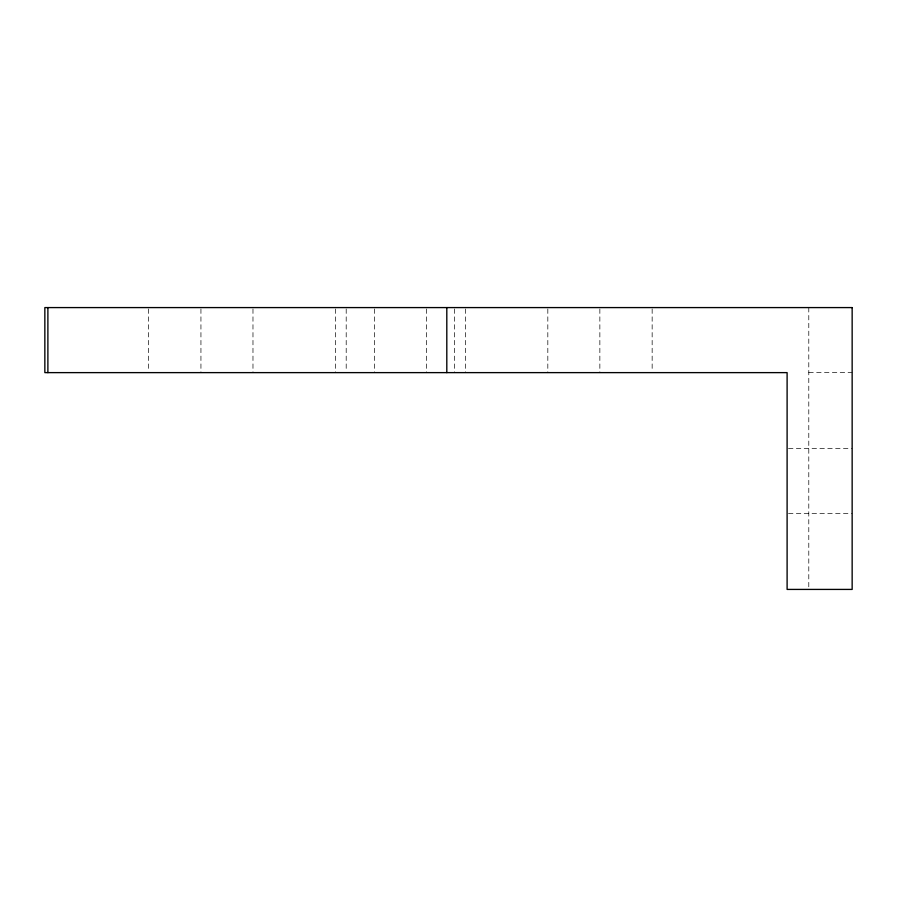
<?xml version="1.0" encoding="UTF-8"?>
<svg xmlns="http://www.w3.org/2000/svg" width="897" height="897" viewBox="0 0 897 897"><rect width="100%" height="100%" fill="white"/><g stroke="black" fill="none" stroke-linecap="round" stroke-linejoin="round"><path stroke-width="0.67" stroke-dasharray="4.49 3.36" d="M808.791 372.625L852.15 372.625M788.497 448.5L852.15 448.5M788.497 513.544L852.15 513.544M808.791 307.581L808.791 589.419M652.153 308.96L652.153 371.235M599.858 308.96L599.858 372.625M547.82 308.96L547.82 372.625M465.442 308.96L465.442 372.625M454.6 308.96L454.6 372.625M426.411 308.96L426.411 372.625M374.385 308.96L374.385 372.625M346.197 308.96L346.197 371.235M335.355 308.96L335.355 372.625M252.976 308.96L252.976 372.625M200.939 308.96L200.939 372.625M148.644 308.96L148.644 371.235"/><path stroke-width="1.35" d="M446.807 307.581L446.807 372.625M47.889 307.581L47.889 372.625M852.15 307.581L44.85 307.581L44.85 372.625L787.106 372.625L787.106 589.419L852.15 589.419L852.15 307.581"/></g></svg>
